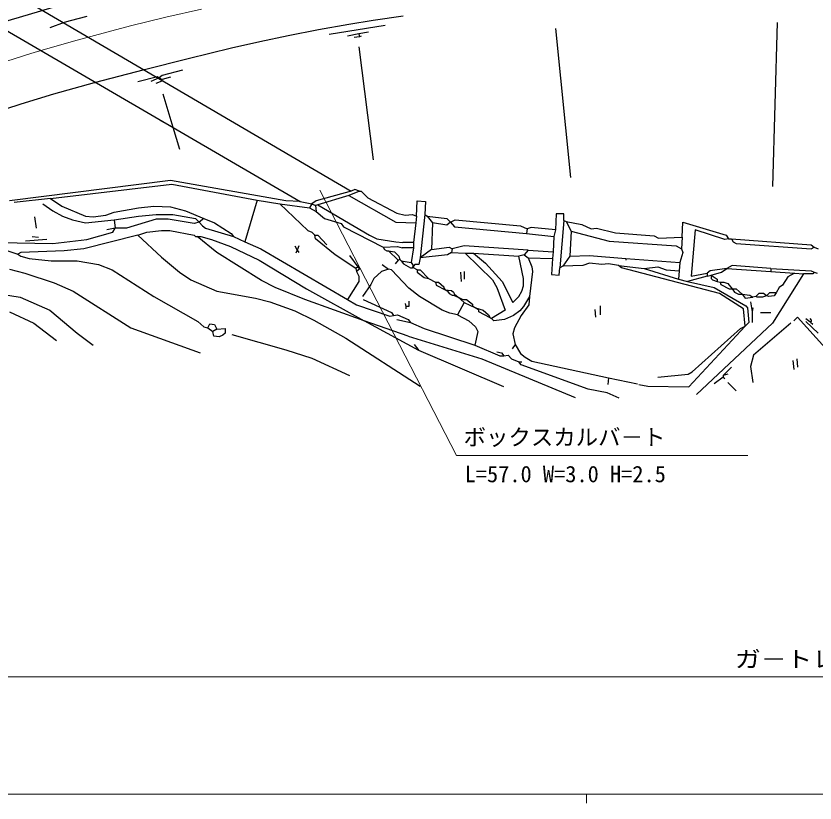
# Model space of a CAD drawing. Units: millimetres, scale not verified. Extents: x 40000 to 680000, y 20000 to 380000.
# Drawn here: x 204380 to 293491, y 204000 to 291756 of the extents above; entities that cross this region are included whole.
import ezdxf
from ezdxf.enums import TextEntityAlignment as Align

# ---------------------------------------------------------------- set-up
doc = ezdxf.new("R2010")
doc.units = ezdxf.units.MM
doc.header["$LTSCALE"] = 1000
doc.linetypes.add('CHAIN', pattern=[18.5, 12, -1.5, 3.5, -1.5])
for name, color, linetype, lineweight in [('M-BGD', 7, 'Continuous', 25), ('M-BMK', 2, 'CHAIN', 13), ('M-BMK-HTXT', 7, 'Continuous', 13), ('M-SUV', 7, 'Continuous', 13)]:
    doc.layers.add(name, color=color, linetype=linetype, lineweight=lineweight)
doc.styles.add('ＭＳ ゴシック', font='')
doc.styles.get('ＭＳ ゴシック').set_extended_font_data('MS Gothic')

msp = doc.modelspace()

# ---------------------------------------------------------------- linework, layer by layer
at = {"layer": 'M-BGD'}
for p, q in [((195951, 299077), (241760, 272240)), ((191297, 297159), (236087, 271054)), ((212296, 291713), (210433, 291205)), ((209756, 291036), (208147, 290443)), ((210433, 291205), (209756, 291036)), ((245570, 290697), (239304, 289681)), ((289257, 291036), (288750, 272748)), ((242606, 289766), (241336, 289512)), ((243707, 289935), (242606, 289766)), ((242606, 289766), (242691, 289427)), ((264535, 290358), (266227, 273764)), ((242691, 289427), (242098, 289342)), ((242860, 289512), (242691, 289427)), ((242606, 288326), (244214, 275711)), ((222963, 285702), (220677, 285109)), ((213142, 284347), (213312, 284347)), ((217968, 284432), (220170, 285024)), ((220338, 284855), (219408, 284432)), ((220000, 284262), (220677, 284516)), ((220170, 285024), (220338, 284855)), ((220677, 285109), (220338, 284855)), ((220338, 284855), (220677, 284686)), ((221609, 284940), (220677, 284686)), ((220677, 284516), (220677, 284686)), ((220762, 283077), (221862, 279352)), ((220508, 280114), (221862, 279352)), ((221862, 279352), (222625, 276896)), ((221609, 273425), (203660, 271139)), ((208232, 271393), (221777, 273002)), ((234477, 271139), (221609, 273425)), ((221777, 273002), (231261, 271224)), ((241760, 272240), (237864, 271139)), ((242691, 272240), (241506, 271732)), ((242183, 272409), (241760, 272240)), ((242691, 272240), (242183, 272409)), ((242691, 272240), (242860, 272240)), ((242860, 272240), (243622, 271478)), ((208232, 271393), (204168, 270970)), ((208232, 271393), (209501, 270546)), ((231261, 271224), (229906, 266567)), ((231261, 271224), (233800, 270800)), ((236087, 271054), (234477, 271139)), ((236087, 271054), (237357, 270800)), ((237864, 271139), (237357, 270800)), ((241506, 271732), (238034, 270716)), ((241506, 271732), (246755, 268768)), ((243622, 271478), (246839, 269784)), ((249041, 269446), (249125, 271139)), ((249125, 271139), (250057, 271054)), ((250057, 271054), (249972, 269615)), ((207385, 270800), (208486, 270038)), ((208486, 270038), (209586, 269446)), ((209501, 270546), (212125, 269446)), ((215344, 269869), (218052, 270377)), ((218052, 270377), (219746, 270546)), ((219746, 270546), (221609, 270462)), ((221609, 270462), (223301, 270038)), ((223301, 270038), (225334, 269192)), ((233800, 270800), (237102, 270377)), ((233800, 270800), (236934, 267837)), ((237357, 270800), (237102, 270377)), ((237102, 270377), (237864, 269954)), ((237357, 270800), (237780, 270631)), ((238034, 270716), (237780, 270631)), ((237780, 270631), (237864, 269954)), ((238034, 270716), (243792, 267329)), ((206454, 269361), (206623, 268091)), ((209586, 269446), (210687, 269022)), ((212125, 269446), (212973, 269361)), ((212973, 269361), (214412, 269530)), ((214412, 269530), (215344, 269869)), ((215344, 269022), (218052, 269446)), ((218052, 269446), (220000, 269615)), ((220000, 269615), (221862, 269615)), ((221862, 269615), (224402, 269192)), ((224402, 269192), (224825, 268768)), ((225334, 269192), (224825, 268768)), ((225334, 269192), (226520, 268684)), ((237864, 269954), (238796, 269192)), ((238796, 269192), (240659, 268599)), ((246839, 269784), (247771, 269530)), ((247771, 269530), (248618, 269615)), ((248618, 269615), (249041, 269446)), ((249041, 269446), (248956, 268684)), ((249972, 269615), (249463, 264789)), ((249972, 269615), (250225, 269446)), ((250225, 269446), (252427, 269192)), ((250225, 269446), (250819, 268684)), ((252427, 269192), (252850, 268768)), ((264620, 269700), (264535, 267922)), ((265466, 269700), (264620, 269700)), ((265466, 268938), (265466, 269700)), ((210687, 269022), (212125, 268684)), ((212125, 268684), (215344, 269022)), ((215344, 269022), (215427, 268091)), ((220000, 269107), (216698, 268091)), ((221355, 269107), (220000, 269107)), ((224234, 268599), (221355, 269107)), ((224825, 268768), (224234, 268599)), ((224825, 268768), (225164, 268345)), ((225164, 268345), (225504, 268091)), ((226520, 268684), (228382, 267498)), ((240659, 268599), (240912, 268260)), ((240912, 268260), (245316, 265974)), ((246755, 268768), (248956, 268684)), ((248956, 268684), (248701, 266482)), ((250819, 268684), (250734, 265720)), ((252427, 268430), (250819, 268684)), ((252850, 268768), (252427, 268430)), ((252850, 268768), (253359, 269022)), ((252850, 268768), (253274, 268260)), ((253274, 268260), (261318, 267498)), ((253359, 269022), (260639, 268345)), ((260639, 268345), (261401, 268006)), ((265466, 268938), (265043, 263688)), ((265466, 268938), (265720, 268853)), ((265720, 268853), (267498, 268514)), ((265720, 268853), (266312, 267752)), ((267498, 268514), (268513, 268006)), ((278674, 267075), (278758, 268768)), ((278758, 268768), (283584, 267329)), ((212296, 266821), (215174, 267668)), ((215427, 268091), (214497, 267922)), ((215174, 267668), (215427, 268091)), ((216698, 268091), (215427, 268091)), ((217968, 267329), (218984, 267668)), ((218984, 267668), (220593, 267837)), ((220593, 267837), (221524, 267837)), ((221524, 267837), (224234, 267329)), ((225504, 268091), (228636, 267160)), ((228382, 267498), (228636, 267160)), ((236934, 267837), (237357, 267668)), ((237357, 267668), (237696, 267329)), ((261401, 268006), (261318, 267498)), ((261318, 267498), (264366, 267160)), ((261825, 268176), (261401, 268006)), ((264535, 267922), (261825, 268176)), ((264535, 267922), (264366, 267160)), ((266312, 267752), (266144, 264958)), ((266312, 267752), (270546, 266652)), ((268513, 268006), (269106, 268091)), ((269106, 268091), (271224, 267583)), ((271224, 267583), (275542, 267244)), ((280113, 267922), (279689, 262757)), ((283416, 266821), (280113, 267922)), ((202474, 266482), (208486, 266398)), ((207808, 266821), (205437, 266652)), ((206200, 267160), (206876, 267075)), ((208486, 266398), (212296, 266821)), ((217968, 267329), (211957, 265805)), ((217968, 267329), (220593, 264874)), ((224234, 267329), (224402, 267160)), ((224402, 267160), (224572, 267160)), ((226774, 265382), (224572, 267160)), ((224572, 267160), (224996, 267160)), ((224996, 267160), (226181, 266821)), ((226181, 266821), (228298, 266059)), ((228636, 267160), (229906, 266567)), ((229906, 266567), (231684, 265805)), ((237696, 267329), (238034, 267329)), ((237780, 266906), (237696, 267329)), ((239982, 265128), (237780, 266906)), ((238034, 267329), (239050, 266228)), ((243792, 267329), (244637, 266906)), ((244637, 266906), (246755, 266567)), ((246755, 266567), (247517, 266482)), ((248701, 266482), (247517, 266482)), ((248701, 266482), (248701, 265890)), ((264366, 267160), (264281, 265466)), ((270546, 266652), (277997, 266144)), ((275542, 267244), (276050, 266990)), ((276050, 266990), (278674, 267075)), ((278674, 267075), (278589, 265805)), ((283838, 266906), (283416, 266821)), ((283584, 267329), (283838, 266906)), ((283838, 266906), (284178, 266906)), ((284178, 266906), (293068, 266228)), ((284178, 266906), (284347, 266567)), ((284347, 266567), (284685, 266398)), ((211957, 265805), (209756, 265551)), ((228298, 266059), (231514, 264535)), ((231684, 265805), (241336, 260132)), ((235494, 266144), (235748, 265636)), ((235748, 265636), (235579, 265297)), ((235918, 266144), (235748, 265636)), ((235748, 265636), (235918, 265382)), ((245316, 265974), (246924, 266059)), ((245316, 265974), (245485, 265720)), ((245485, 265720), (245738, 265551)), ((246924, 266059), (247432, 265890)), ((248701, 265890), (247432, 265890)), ((248701, 265890), (248448, 264281)), ((250734, 265720), (249463, 264789)), ((250734, 265720), (252682, 265974)), ((252682, 265974), (253020, 265805)), ((253020, 265805), (252936, 265382)), ((254375, 266144), (253020, 265805)), ((261487, 265636), (254375, 266144)), ((261487, 265636), (261063, 265128)), ((261487, 265636), (264281, 265466)), ((277997, 266144), (278589, 265805)), ((278589, 265805), (278758, 265382)), ((284685, 266398), (293068, 265805)), ((293068, 266228), (293406, 265974)), ((293068, 265805), (293406, 265974)), ((293406, 265974), (293830, 265805)), ((203489, 265551), (204591, 265212)), ((204930, 265382), (204591, 265212)), ((204591, 265212), (204930, 264958)), ((209756, 265551), (204930, 265382)), ((204930, 264958), (205861, 264704)), ((205861, 264704), (208316, 264450)), ((220593, 264874), (222625, 263180)), ((231769, 262249), (226774, 265382)), ((242268, 263604), (239982, 265128)), ((241589, 265043), (242522, 263773)), ((245738, 265551), (245908, 265551)), ((245908, 265551), (246586, 265466)), ((245908, 265551), (247009, 264535)), ((246586, 265466), (247094, 264958)), ((247094, 264958), (247177, 264620)), ((249463, 264789), (249295, 264027)), ((252512, 265128), (249463, 264789)), ((252936, 265382), (252512, 265128)), ((252936, 265382), (254460, 265297)), ((254460, 265297), (255391, 265297)), ((254460, 265297), (257508, 262334)), ((255391, 265297), (260471, 264958)), ((255391, 265297), (256746, 264196)), ((261063, 265128), (260471, 264958)), ((260979, 262503), (260471, 264958)), ((261063, 265128), (261487, 264789)), ((261487, 264789), (264196, 264704)), ((261487, 264789), (261910, 263773)), ((264196, 264704), (264112, 262926)), ((264281, 265466), (264196, 264704)), ((266144, 264958), (265382, 263858)), ((266144, 264958), (268345, 265043)), ((268345, 265043), (272408, 264704)), ((272408, 264704), (278420, 264281)), ((272408, 264704), (272408, 264535)), ((278758, 265382), (278420, 264281)), ((208316, 264450), (211195, 264450)), ((211195, 264450), (213566, 264027)), ((213566, 264027), (215089, 263434)), ((231514, 264535), (236763, 261318)), ((242522, 263773), (242268, 263604)), ((242522, 263773), (242691, 263519)), ((245231, 264027), (245908, 263519)), ((247009, 264535), (246670, 264112)), ((247177, 264620), (247009, 264535)), ((247177, 264620), (247348, 264450)), ((247348, 264450), (248448, 264281)), ((247348, 264450), (247601, 264112)), ((247601, 264112), (248363, 263688)), ((248448, 264281), (248701, 263858)), ((248618, 263688), (248701, 263858)), ((248872, 264027), (248701, 263858)), ((248701, 263688), (248701, 263858)), ((249295, 264027), (248872, 264027)), ((256746, 264196), (258608, 262164)), ((261910, 263773), (261995, 263265)), ((265382, 263858), (265043, 263688)), ((267583, 263942), (265382, 263858)), ((268345, 264196), (267583, 263942)), ((269700, 264027), (268345, 264196)), ((270461, 264112), (269700, 264027)), ((271561, 263942), (270461, 264112)), ((271561, 263942), (274441, 263604)), ((271901, 263688), (271561, 263942)), ((274441, 263604), (275964, 263773)), ((275964, 263773), (276896, 263434)), ((278420, 264281), (278335, 263350)), ((284261, 263942), (283670, 263604)), ((288580, 263604), (284261, 263942)), ((203660, 263519), (205352, 263096)), ((205352, 263096), (208655, 261995)), ((215089, 263434), (219746, 260471)), ((222625, 263180), (223895, 262334)), ((242268, 263604), (242351, 263265)), ((242691, 263519), (242351, 263265)), ((242351, 263265), (242606, 262757)), ((245146, 263265), (244300, 262503)), ((245908, 263519), (245146, 263265)), ((246247, 263434), (245908, 263519)), ((248194, 261402), (246247, 263434)), ((248363, 263688), (248618, 263688)), ((249125, 263434), (248701, 263688)), ((249125, 263434), (249463, 263434)), ((249125, 263434), (249125, 263180)), ((249125, 263180), (249887, 262588)), ((249463, 263434), (250396, 262503)), ((253951, 263180), (254036, 262164)), ((254375, 263265), (254375, 262418)), ((261995, 263265), (261656, 260471)), ((264112, 262926), (264958, 262842)), ((264958, 262842), (265043, 263688)), ((282823, 260810), (271901, 263688)), ((274441, 263604), (278251, 262418)), ((276896, 263434), (278335, 263350)), ((278335, 263350), (278251, 262418)), ((279689, 262757), (281468, 263096)), ((281806, 263350), (281468, 263096)), ((281468, 263096), (281468, 262757)), ((283670, 263604), (281806, 263350)), ((281892, 262842), (283077, 263180)), ((283077, 263180), (283670, 263604)), ((283670, 263604), (288580, 263265)), ((288580, 263604), (288580, 263265)), ((288580, 263604), (293068, 263350)), ((288580, 263265), (291205, 263096)), ((292221, 263011), (288750, 257508)), ((291205, 263096), (290443, 262672)), ((291205, 263096), (292221, 263011)), ((293236, 263011), (292221, 263011)), ((293068, 263350), (293406, 263180)), ((293406, 263180), (293236, 263011)), ((293406, 263180), (293745, 263096)), ((208655, 261995), (210772, 261064)), ((223895, 262334), (226774, 261064)), ((233293, 261487), (231769, 262249)), ((242606, 262164), (241336, 260132)), ((242606, 262757), (242606, 262164)), ((244300, 262503), (243961, 261826)), ((249887, 262588), (250396, 262503)), ((250396, 262503), (251158, 262080)), ((251158, 262080), (251496, 262080)), ((251158, 262080), (251242, 261741)), ((251496, 262080), (252088, 261572)), ((257508, 262334), (258016, 261487)), ((258608, 262164), (259794, 259794)), ((260979, 261656), (260979, 262503)), ((278251, 262418), (279267, 262164)), ((281468, 262757), (279267, 262164)), ((279267, 262164), (282230, 261487)), ((281468, 262757), (281892, 262842)), ((281892, 262842), (282569, 262418)), ((281892, 262842), (281892, 262503)), ((281892, 262503), (282060, 262334)), ((282060, 262334), (282569, 262164)), ((282569, 262418), (282569, 262164)), ((282569, 262164), (282907, 262080)), ((282907, 262080), (283331, 262080)), ((282907, 262080), (282992, 261826)), ((283331, 262080), (283754, 261910)), ((290443, 262672), (289850, 261741)), ((195700, 261910), (204845, 260386)), ((236595, 260132), (233293, 261487)), ((236763, 261318), (243199, 257762)), ((243961, 261826), (243030, 260471)), ((249380, 260471), (248194, 261402)), ((251242, 261741), (252258, 261233)), ((252088, 261572), (252088, 261402)), ((252088, 261402), (252258, 261233)), ((252258, 261233), (252936, 261148)), ((252258, 261233), (252512, 261064)), ((252936, 261148), (253189, 260979)), ((258016, 261487), (258947, 258947)), ((260810, 261064), (260979, 261656)), ((282230, 261487), (285785, 259455)), ((282992, 261826), (283924, 261318)), ((283754, 261910), (284261, 261318)), ((283924, 261318), (284261, 261318)), ((284261, 261318), (284685, 261318)), ((284261, 261318), (284516, 260979)), ((284685, 261318), (285362, 260725)), ((289511, 261487), (289173, 260894)), ((289850, 261741), (289511, 261487)), ((204845, 260386), (208147, 258947)), ((210772, 261064), (217206, 257000)), ((219746, 260471), (224657, 257677)), ((226774, 261064), (231092, 260302)), ((231092, 260302), (232700, 259878)), ((251920, 258947), (249380, 260471)), ((252512, 261064), (252682, 260810)), ((252682, 260810), (253020, 260640)), ((253020, 260640), (253189, 260640)), ((253189, 260979), (253274, 260725)), ((253189, 260640), (253698, 260386)), ((253274, 260725), (253698, 260386)), ((254375, 259794), (253698, 260386)), ((253698, 260386), (254206, 260132)), ((259794, 259794), (260471, 260471)), ((260471, 260471), (260810, 261064)), ((261656, 260471), (260979, 259370)), ((261656, 260471), (261572, 259540)), ((285531, 259116), (282823, 260810)), ((284516, 260979), (284939, 260725)), ((284939, 260725), (285362, 260725)), ((285362, 260725), (286209, 260640)), ((285362, 260725), (285702, 260302)), ((285702, 260302), (286548, 260386)), ((286209, 260640), (286548, 260386)), ((286886, 260471), (286548, 260386)), ((287226, 260810), (286886, 260471)), ((287056, 260386), (286886, 260471)), ((287649, 260386), (287056, 260386)), ((287733, 260810), (287226, 260810)), ((288072, 260556), (287649, 260386)), ((288072, 260556), (287733, 260810)), ((288410, 260894), (288072, 260556)), ((288326, 260471), (288072, 260556)), ((288919, 260556), (288326, 260471)), ((289173, 260894), (288410, 260894)), ((289173, 260894), (288919, 260556)), ((232700, 259878), (235494, 258862)), ((243199, 257762), (236595, 260132)), ((241336, 260132), (242351, 259540)), ((242351, 259540), (246077, 258270)), ((243113, 260132), (246247, 258693)), ((247771, 259709), (247856, 259370)), ((248194, 259370), (247856, 259370)), ((247856, 259370), (247856, 259116)), ((248194, 259963), (248194, 259370)), ((254375, 259794), (253612, 258439)), ((254206, 260132), (254629, 260132)), ((254375, 259794), (255645, 259201)), ((254629, 260132), (255306, 259624)), ((255306, 259624), (255306, 259455)), ((255306, 259455), (255645, 259201)), ((260979, 259370), (260556, 258862)), ((261572, 259540), (260725, 258354)), ((269530, 259455), (269530, 258439)), ((285785, 259455), (285956, 259201)), ((286294, 259878), (286463, 258778)), ((203660, 258778), (206369, 257508)), ((208147, 258947), (211195, 256407)), ((235494, 258862), (237611, 257846)), ((246247, 258693), (246500, 258354)), ((246500, 258354), (246924, 258439)), ((246924, 258439), (248110, 257931)), ((252766, 258608), (251920, 258947)), ((253612, 258439), (252766, 258608)), ((253612, 258439), (254883, 257762)), ((255645, 259201), (256492, 258947)), ((255984, 258947), (255645, 259201)), ((255984, 258778), (255984, 258947)), ((257254, 258100), (255984, 258778)), ((256492, 258947), (257084, 258439)), ((257084, 258439), (257254, 258100)), ((258947, 258947), (257423, 258016)), ((260556, 258862), (259877, 258354)), ((268937, 259032), (269022, 258185)), ((285702, 257169), (285531, 259116)), ((285956, 259201), (286125, 257592)), ((286548, 259201), (286463, 258778)), ((286463, 258778), (286463, 257592)), ((287395, 258693), (288580, 258693)), ((224657, 257677), (225334, 257084)), ((237611, 257846), (241167, 255814)), ((248110, 256068), (243199, 257762)), ((249295, 254460), (243199, 257762)), ((246077, 258270), (246500, 258354)), ((246839, 257931), (248363, 257592)), ((248110, 257931), (248363, 257592)), ((248363, 257592), (249887, 256915)), ((254883, 257762), (255645, 257084)), ((257254, 258100), (257423, 258016)), ((257676, 257762), (257423, 258016)), ((258862, 257931), (257676, 257762)), ((259877, 258354), (258862, 257931)), ((260725, 258354), (259962, 257000)), ((286125, 257592), (285702, 257169)), ((291120, 257762), (291544, 258185)), ((291544, 258185), (294676, 254714)), ((292475, 258016), (292898, 257677)), ((292475, 257677), (293830, 256407)), ((292898, 258016), (293068, 257846)), ((292898, 257677), (293068, 257677)), ((292982, 257592), (293068, 257677)), ((293236, 257338), (292982, 257592)), ((293068, 257846), (293068, 257677)), ((206369, 257508), (208909, 255560)), ((217206, 257000), (224911, 254206)), ((225334, 257084), (225758, 257000)), ((225758, 257000), (226012, 257423)), ((225758, 257000), (226350, 256576)), ((226012, 257423), (226520, 257338)), ((226774, 256830), (226350, 256576)), ((226520, 257338), (226774, 256830)), ((226774, 256830), (227705, 256915)), ((227705, 256915), (227705, 256407)), ((249887, 256915), (255560, 255052)), ((255645, 257084), (255899, 256576)), ((259962, 257000), (259794, 256322)), ((279435, 250396), (285702, 257169)), ((279775, 252089), (285194, 256915)), ((288750, 257508), (280282, 249549)), ((285194, 256915), (285702, 257169)), ((290781, 257508), (286632, 253952)), ((211195, 256407), (212973, 255052)), ((226435, 256068), (226350, 256576)), ((227027, 255984), (226435, 256068)), ((227450, 256153), (227027, 255984)), ((227705, 256407), (227450, 256153)), ((228467, 256238), (234477, 254544)), ((241167, 255814), (249463, 250480)), ((248110, 256068), (256322, 253528)), ((255899, 256576), (255560, 255052)), ((259794, 256322), (260048, 255137)), ((248787, 255137), (249295, 254460)), ((255560, 255052), (258354, 253867)), ((260048, 255137), (259709, 254629)), ((260048, 255137), (260639, 254121)), ((234477, 254544), (237357, 253613)), ((258777, 250396), (249295, 254460)), ((258016, 254290), (258524, 254206)), ((258524, 254206), (258777, 253867)), ((260639, 254121), (261148, 253698)), ((237357, 253613), (241589, 251666)), ((256322, 253528), (266736, 249210)), ((258354, 253867), (258777, 253867)), ((258777, 253867), (259286, 253952)), ((259286, 253952), (259624, 253528)), ((259624, 253528), (260471, 253190)), ((260471, 253190), (260810, 253190)), ((260725, 252851), (260471, 253190)), ((261148, 253698), (261910, 253274)), ((261910, 253274), (270461, 251412)), ((286632, 253952), (286294, 252682)), ((291035, 253359), (291120, 252343)), ((291458, 253528), (291544, 252597)), ((268175, 250142), (260725, 252851)), ((284178, 252597), (283246, 251666)), ((286294, 252682), (286548, 250904)), ((270461, 251412), (270377, 250650)), ((270461, 251412), (273679, 250734)), ((275964, 251496), (279352, 251835)), ((279352, 251835), (279775, 252089)), ((283246, 251496), (282230, 250734)), ((283754, 251835), (283246, 251666)), ((283246, 251666), (283246, 251496)), ((283246, 251496), (283416, 251327)), ((273848, 250650), (274863, 250480)), ((274863, 250480), (279435, 250396)), ((283754, 250904), (284685, 249972)), ((270292, 249718), (268175, 250142)), ((271647, 249126), (270292, 249718))]:
    msp.add_line(p, q, dxfattribs=at)
for points in [[(202315, 290902), (204760, 291628), (209547, 293023)], [(201374, 280791), (204969, 281951), (208593, 283058), (213142, 284346), (218730, 285786), (223570, 287002), (228428, 288188), (231575, 288915), (234732, 289595), (238116, 290253), (241511, 290851), (244215, 291290), (247555, 291784)]]:
    msp.add_lwpolyline(points, dxfattribs=at)
at = {"layer": 'M-BMK'}
msp.add_lwpolyline([(201803, 286261), (206034, 287570), (207414, 287982), (211220, 289071), (215052, 290105), (217143, 290644), (221106, 291611), (225082, 292519)], dxfattribs=at)
at = {"layer": 'M-BMK-HTXT'}
for p, q in [((238255, 272346), (253508, 242758)), ((286002, 242758), (253508, 242758)), ((172079, 218075), (408468, 218075))]:
    msp.add_line(p, q, dxfattribs=at)
at = {"layer": 'M-SUV'}
for p, q in [((40000, 205000), (579000, 205000)), ((268000, 205000), (268000, 204000))]:
    msp.add_line(p, q, dxfattribs=at)

# ---------------------------------------------------------------- texts
at = {"layer": 'M-BMK-HTXT', "style": 'ＭＳ ゴシック'}
for s, p in [('ボックスカルバ－ト', (254301, 243324)), ('L=57.0 W=3.0 H=2.5', (254414, 239215))]:
    msp.add_text(s, height=1833, dxfattribs=at).set_placement(p, align=Align.BOTTOM_LEFT)
at = {"layer": 'M-BMK-HTXT', "style": 'ＭＳ ゴシック', "width": 1.15}
msp.add_text('ガ－トレ－ル L=234.0', height=1833, dxfattribs=at).set_placement((284556, 218575), align=Align.BOTTOM_LEFT)

doc.saveas('drawing.dxf')
